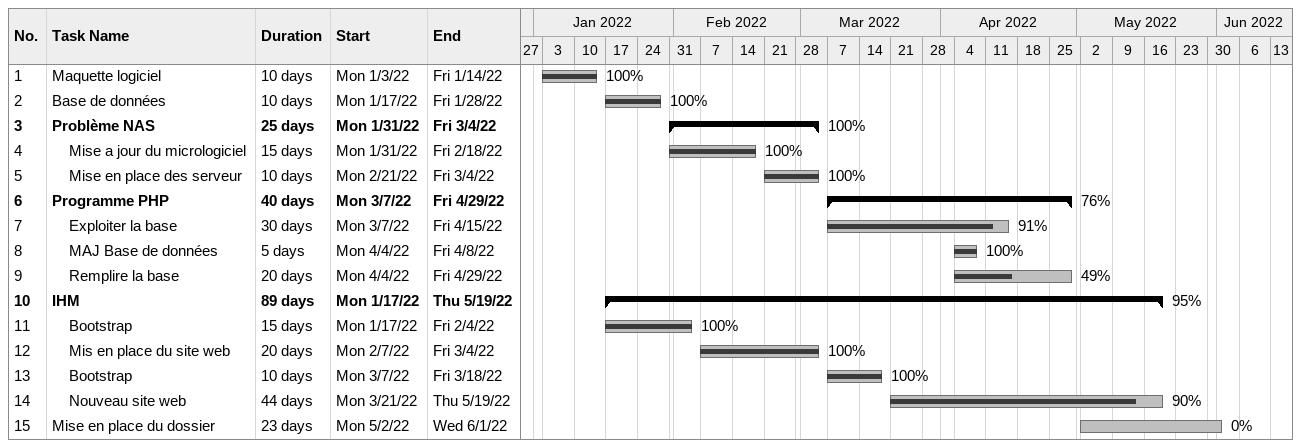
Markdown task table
| ID | Level | Task | Duration | Start | Finish | % complete |
|---|---|---|---|---|---|---|
| 1 | 1 | Maquette logiciel | 10d | 2022-01-03 | 2022-01-14 | 100 |
| 2 | 1 | Base de données | 10d | 2022-01-17 | 2022-01-28 | 100 |
| 3 | 1 | **Problème NAS** | 25d | 2022-01-31 | 2022-03-04 | 100 |
| 4 | 2 | Mise a jour du micrologiciel | 15d | 2022-01-31 | 2022-02-18 | 100 |
| 5 | 2 | Mise en place des serveur | 10d | 2022-02-21 | 2022-03-04 | 100 |
| 6 | 1 | **Programme PHP** | 40d | 2022-03-07 | 2022-04-29 | 76 |
| 7 | 2 | Exploiter la base | 30d | 2022-03-07 | 2022-04-15 | 91 |
| 8 | 2 | MAJ Base de données | 5d | 2022-04-04 | 2022-04-08 | 100 |
| 9 | 2 | Remplire la base | 20d | 2022-04-04 | 2022-04-29 | 49 |
| 10 | 1 | **IHM** | 89d | 2022-01-17 | 2022-05-19 | 95 |
| 11 | 2 | Bootstrap | 15d | 2022-01-17 | 2022-02-04 | 100 |
| 12 | 2 | Mis en place du site web | 20d | 2022-02-07 | 2022-03-04 | 100 |
| 13 | 2 | Bootstrap | 10d | 2022-03-07 | 2022-03-18 | 100 |
| 14 | 2 | Nouveau site web | 44d | 2022-03-21 | 2022-05-19 | 90 |
| 15 | 1 | Mise en place du dossier | 23d | 2022-05-02 | 2022-06-01 | 0 |
